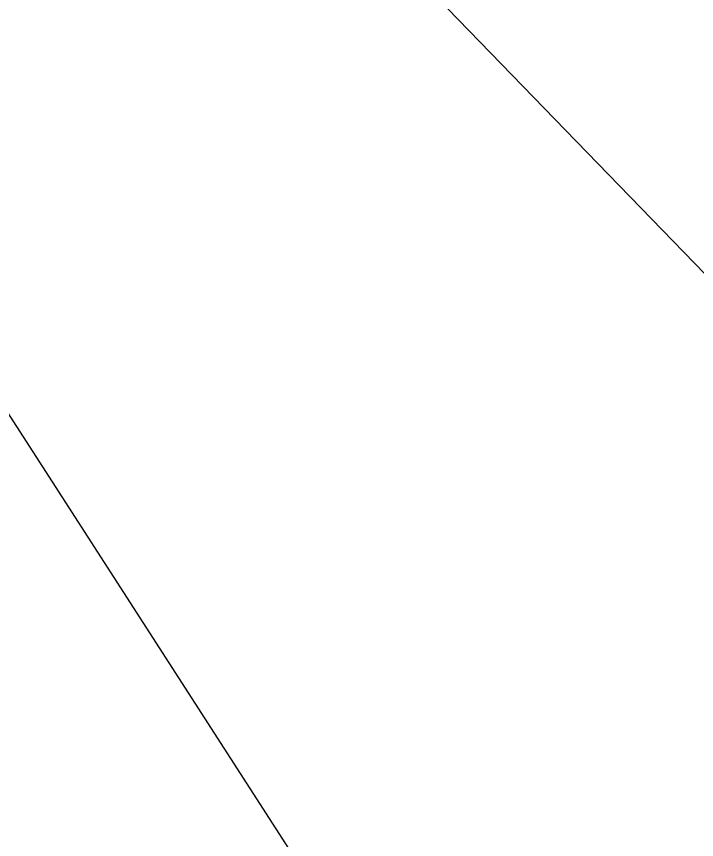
# Model space of a CAD drawing. Header units: inches. Extents: x 0 to 1042, y 0 to 126.
# Drawn here: x 752.762 to 755.939, y 92.827 to 96.674 of the extents above; entities that cross this region are included whole.
import ezdxf
from ezdxf import colors
from ezdxf.entities.mleader import LeaderData, LeaderLine
from ezdxf.math import Vec2, Vec3

# ---------------------------------------------------------------- set-up
doc = ezdxf.new("R2010")
doc.units = ezdxf.units.IN
doc.header["$MEASUREMENT"] = 0
doc.layers.add('BP Text', color=20, linetype='Continuous', lineweight=0)
doc.styles.get("Standard").update_dxf_attribs({"font": 'ARIALN.TTF'})

# ---------------------------------------------------------------- blocks, each defined once
blk = doc.blocks.new('_Dot')
at = {"color": 0, "linetype": 'ByBlock', "lineweight": -2}
blk.add_line((-0.5, 0), (-1, 0), dxfattribs=at)
at = {"color": 0, "linetype": 'ByBlock', "const_width": 0.5}
blk.add_lwpolyline([(-0.25, 0, 1), (0.25, 0, 1)], format="xyb", close=True, dxfattribs=at)

msp = doc.modelspace()

# ---------------------------------------------------------------- leaders
at = {"layer": 'BP Text'}
ml = msp.add_multileader_mtext('Standard', dxfattribs=at)
ml.set_content('{\\fArial|b0|i0|c0|p34;TERMINATION BAR - FASTEN 8" O.C.}', color=256)
ml.set_leader_properties(color=256, lineweight=0)
ml.set_arrow_properties(name='DOT')
ml.build(insert=Vec2(0, 0))
ml.multileader.update_dxf_attribs({"text_left_attachment_type": 2, "text_right_attachment_type": 2, "dogleg_length": 0.36, "arrow_head_size": 0.25, "scale": 4})
ctx = ml.context
ctx.base_point, ctx.scale, ctx.char_height, ctx.arrow_head_size, ctx.landing_gap_size, ctx.plane_origin = Vec3(741.7631, 99.2476), 4, 0.36, 0.25, 0.18, Vec3(705.4111, 106.7257)
ctx.left_attachment, ctx.right_attachment, ctx.text_align_type = 2, 2, 2
notes = []
notes.append((ctx, [(1, (1, 1, 0), (752.3179, 99.2476), (-1, 0), 1.4097, [(0, [(756.9326, 94.4855)], 0, [])])]))
ctx.mtext.insert, ctx.mtext.alignment, ctx.mtext.flow_direction = Vec3(750.7282, 99.4339), 3, 5
ml = msp.add_multileader_mtext('Standard', dxfattribs=at)
ml.set_content('{\\fArial|b0|i0|c0|p34;OVERBURDEN}', color=256)
ml.set_leader_properties(color=256, lineweight=0)
ml.set_arrow_properties(name='DOT')
ml.build(insert=Vec2(0, 0))
ml.multileader.update_dxf_attribs({"text_left_attachment_type": 2, "text_right_attachment_type": 2, "dogleg_length": 0.36, "arrow_head_size": 0.25, "scale": 4})
ctx = ml.context
ctx.base_point, ctx.scale, ctx.char_height, ctx.arrow_head_size, ctx.landing_gap_size, ctx.plane_origin = Vec3(745.6889, 97.9976), 4, 0.36, 0.25, 0.18, Vec3(705.6634, 104.7085)
ctx.left_attachment, ctx.right_attachment, ctx.text_align_type = 2, 2, 2
notes.append((ctx, [(1, (1, 1, 0), (750.673, 97.9976), (-1, 0), 1.1407, [(0, [(755.5524, 90.4331)], 0, [])])]))
ctx.mtext.insert, ctx.mtext.alignment, ctx.mtext.flow_direction = Vec3(749.3523, 98.1839), 3, 5
ml = msp.add_multileader_mtext('Standard', dxfattribs=at)
ml.set_content('{\\fArial|b0|i0|c0|p34;RAM PROTECTION COURSE SET IN \\A1;BLACK PEARL\\H0.75833x;\\S®^ ;\\H1.31869x; PRIMER-ADHESIVE}', color=256)
ml.set_leader_properties(color=256, lineweight=0)
ml.set_arrow_properties(name='DOT')
ml.build(insert=Vec2(0, 0))
ml.multileader.update_dxf_attribs({"text_left_attachment_type": 2, "text_right_attachment_type": 2, "dogleg_length": 0.36, "arrow_head_size": 0.25, "scale": 4})
ctx = ml.context
ctx.base_point, ctx.scale, ctx.char_height, ctx.arrow_head_size, ctx.landing_gap_size, ctx.plane_origin = Vec3(739.271, 96.7476), 4, 0.36, 0.25, 0.18, Vec3(722.6948, 102.2849)
ctx.left_attachment, ctx.right_attachment, ctx.text_align_type = 2, 2, 2
notes.append((ctx, [(1, (1, 1, 0), (749.5994, 96.7476), (-1, 0), 1.443, [(1, [(756.896, 85.3356), (752.9744, 83.8458)], 0, [])])]))
ctx.mtext.insert, ctx.mtext.width, ctx.mtext.alignment, ctx.mtext.flow_direction = Vec3(747.9764, 97.2399), 8.781757, 3, 5
for ctx, leaders in notes:
    for number, flags, end, landing, length, lines in leaders:
        leader = LeaderData()
        leader.index, (leader.has_last_leader_line, leader.has_dogleg_vector, leader.attachment_direction) = number, flags
        leader.last_leader_point, leader.dogleg_vector, leader.dogleg_length = Vec3(end), Vec3(landing), length
        for number, points, colour, breaks in lines:
            line = LeaderLine()
            line.index, line.vertices, line.color, line.breaks = number, Vec3.list(points), colors.encode_raw_color(colour), breaks
            leader.lines.append(line)
        ctx.leaders.append(leader)

doc.saveas('drawing.dxf')
